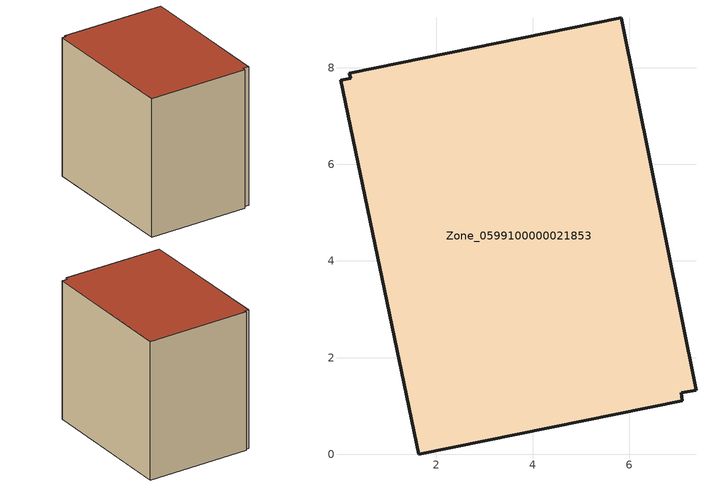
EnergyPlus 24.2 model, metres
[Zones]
Zone_0599100000021853
 floor ground (C_G): 5.83,9.03 7.38,1.33 7.08,1.27 7.1,1.11 1.64,0 0.02,7.74 0.23,7.79 0.2,7.88 z0
 wall outside (C_F): 5.83,9.03 0.2,7.88 0.23,7.79 0.02,7.74 1.64,0 7.1,1.11 7.08,1.27 7.38,1.33 5.83,9.03 z0:7.75
 roof outside (C_R): 7.38,1.33 5.83,9.03 0.2,7.88 0.23,7.79 0.02,7.74 1.64,0 7.1,1.11 7.08,1.27 z7.75
[BUILDING]
Pand.0599100000021853: North Axis=0; Terrain=City; Loads Convergence Tolerance Value=0.04; Temperature Convergence Tolerance Value=0.4; Solar Distribution=FullExterior; Maximum Number of Warmup Days=25; Minimum Number of Warmup Days=1
[Site:Location]
Rotterdam.The.Hague.AP_ZH_NLD Design_Conditions: Latitude=51.96; Longitude=4.45; Time Zone=1; Elevation=-4.5
[SITE:GROUNDTEMPERATURE:BUILDINGSURFACE]
18, 18, 18, 18, 18, 18, 18, 18, 18, 18, 18, 18
[MATERIAL] Thermal Absorptance=0.9; Solar Absorptance=0.7; Visible Absorptance=0.7
Name | Roughness | Thickness | Conductivity | Density | Specific Heat
G.TC.1946 | MediumSmooth | 0.15 | 1 | 540 | 1210
F.TC.1946 | Rough | 0.3 | 0.857143 | 1920 | 840
R.TC.1946 | MediumRough | 0.2 | 0.909091 | 1500 | 1000
[CONSTRUCTION]
C_G: G.TC.1946
C_F: F.TC.1946
C_R: R.TC.1946
[ZONE]
Zone_0599100000021853: Type=1; Multiplier=1; Ceiling Height=Autocalculate; Volume=Autocalculate; Floor Area=autocalculate; Part of Total Floor Area=Yes
[ZONEINFILTRATION:DESIGNFLOWRATE]
Infil_Zone_0599100000021853: Zone or ZoneList or Space or SpaceList=Zone_0599100000021853; Schedule=AlwaysOn; Design Flow Rate Calculation Method=Flow/Area; Flow Rate per Floor Area=0.003; Constant Term Coefficient=1; Temperature Term Coefficient=0; Velocity Term Coefficient=0; Velocity Squared Term Coefficient=0
[HVACTEMPLATE:ZONE:IDEALLOADSAIRSYSTEM]
Zone_0599100000021853: Maximum Heating Supply Air Temperature=50; Minimum Cooling Supply Air Temperature=13; Maximum Heating Supply Air Humidity Ratio=0.0156; Minimum Cooling Supply Air Humidity Ratio=0.0077; Heating Limit=NoLimit; Cooling Limit=NoLimit; Dehumidification Control Type=ConstantSensibleHeatRatio; Cooling Sensible Heat Ratio=0.7; Dehumidification Setpoint=60; Humidification Control Type=None; Humidification Setpoint=30; Outdoor Air Method=None; Outdoor Air Flow Rate per Person=0.00944; Outdoor Air Flow Rate per Zone Floor Area=0; Outdoor Air Flow Rate per Zone=0; Demand Controlled Ventilation Type=None; Outdoor Air Economizer Type=NoEconomizer; Heat Recovery Type=None; Sensible Heat Recovery Effectiveness=0.7; Latent Heat Recovery Effectiveness=0.65
[ZONECONTROL:THERMOSTAT]
ThermostatControl_Zone_0599100000021853: Zone or ZoneList=Zone_0599100000021853; Control Type Schedule=DualSetpointControlType; Control 1=Thermostat_Zone_0599100000021853; Temperature Difference Between Cutout And Setpoint=0
[THERMOSTATSETPOINT:DUALSETPOINT]
Thermostat_Zone_0599100000021853: Heating Setpoint Temperature Schedule=HeatingSetpoint_Zone_0599100000021853; Cooling Setpoint Temperature Schedule=CoolingSetpoint_Zone_0599100000021853
[SCHEDULE:COMPACT]
HeatingSetpoint_Zone_0599100000021853: Through: 12/31, For: AllDays, Until: 24:00, 21
CoolingSetpoint_Zone_0599100000021853: Through: 12/31, For: AllDays, Until: 24:00, 24
DualSetpointControlType: Through: 12/31, For: AllDays, Until: 24:00, 4
AlwaysOn: Through: 12/31, For: AllDays, Until: 24:00, 1
